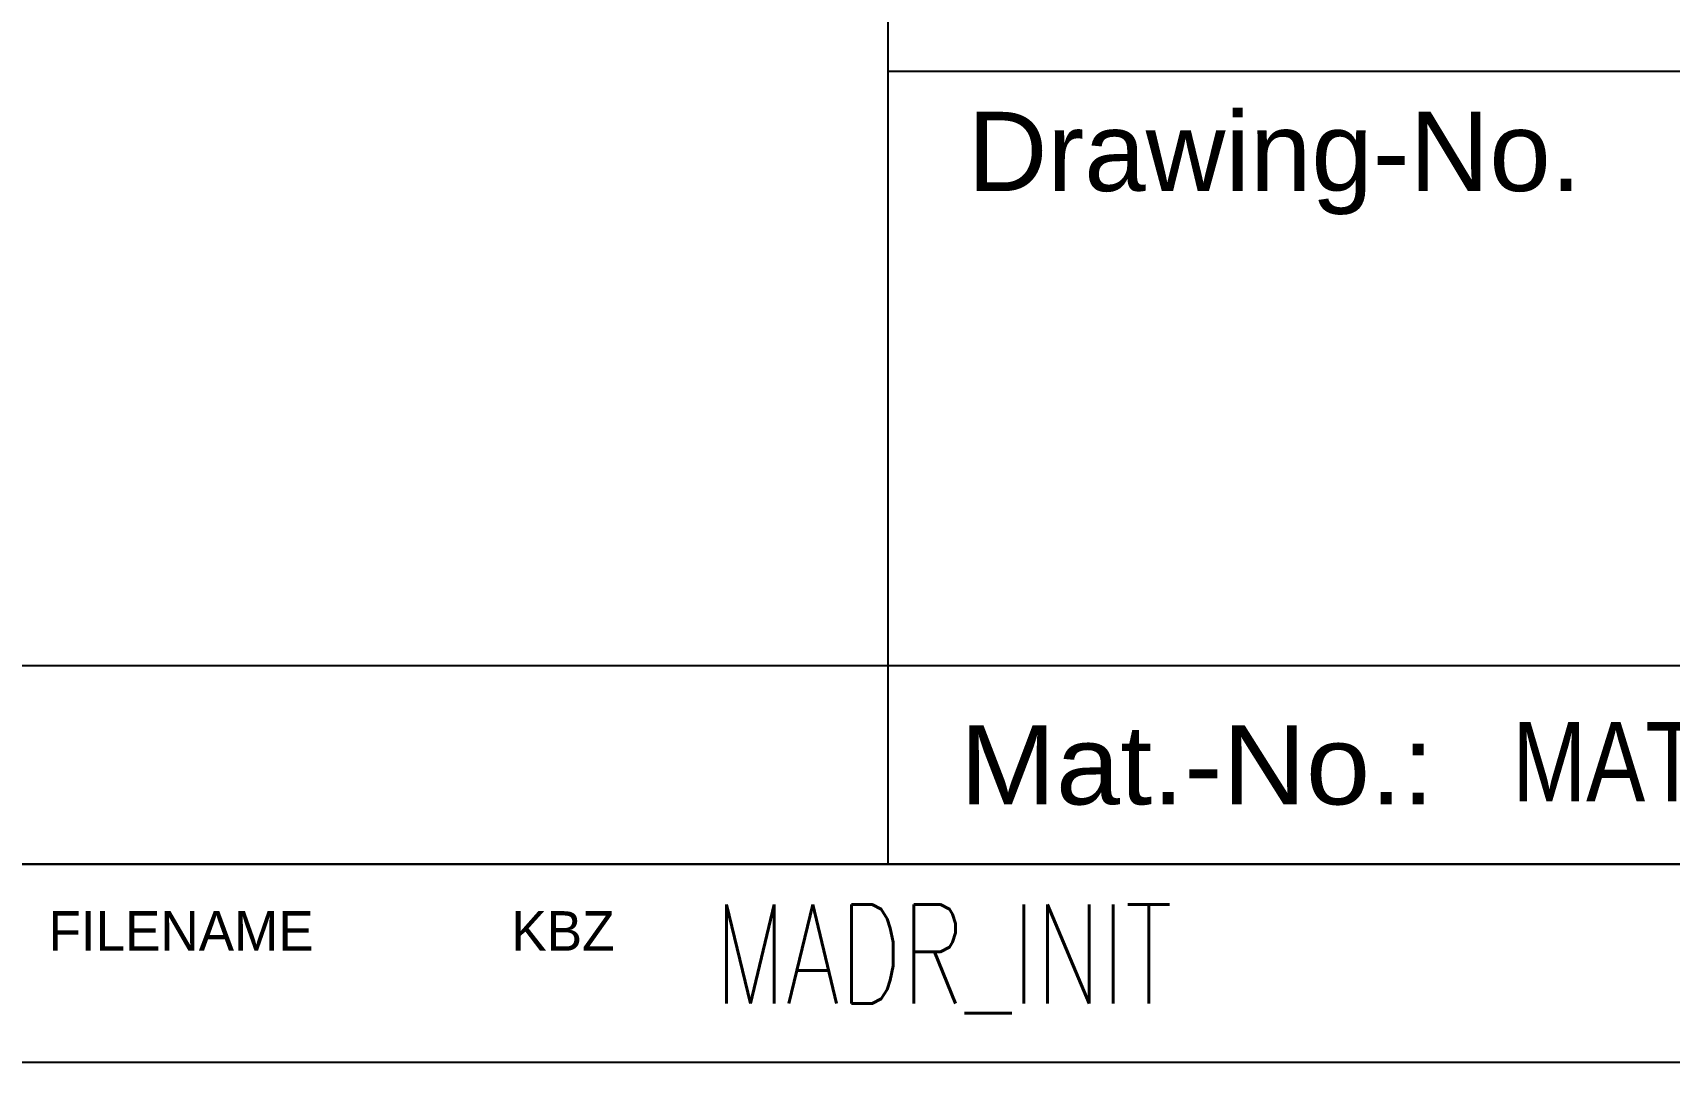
# Model space of a CAD drawing. Header units: millimetres. Extents: x -5 to 589, y -5 to 415.
# Drawn here: x 492.42 to 533.71, y -5 to 20.98 of the extents above; entities that cross this region are included whole.
import ezdxf
from ezdxf.enums import TextEntityAlignment as Align

# ---------------------------------------------------------------- set-up
doc = ezdxf.new("R2010")
doc.units = ezdxf.units.MM
doc.header["$LTSCALE"] = 2
doc.layers.add('5', color=7, linetype='Continuous', lineweight=25)
doc.layers.add('FRAME51', color=7, linetype='Continuous')
doc.styles.add('Arial', font='arial.ttf')
doc.styles.add('SIMPLEX', font='simplex.shx', dxfattribs={"width": 0.8})

msp = doc.modelspace()

# ---------------------------------------------------------------- linework, layer by layer
at = {"layer": '5', "color": 4}
msp.add_line((403, 0), (584, 0), dxfattribs=at)
at = {"layer": '5', "color": 7, "linetype": 'Continuous'}
msp.add_lwpolyline([(589, -5), (589, 415), (-5, 415), (-5, -5)], close=True, dxfattribs=at)
at = {"layer": 'FRAME51'}
for p, q in [((514, 65.8), (514, 0)), ((584, 20), (514, 20)), ((584, 5), (406, 5)), ((584, 0), (406, 0))]:
    msp.add_line(p, q, dxfattribs=at)

# ---------------------------------------------------------------- texts
at = {"layer": 'FRAME51', "color": 5, "linetype": 'Continuous', "style": 'Arial'}
for s, width, p, p2 in [('Drawing-No.', 0.997281, (516.014, 16.984), (531.498, 16.984)), ('Mat.-No.:', 1.041811, (515.815, 1.506), (527.784, 1.506))]:
    msp.add_text(s, height=2, dxfattribs=dict(at, width=width)).set_placement(p, p2, align=Align.FIT)
at = {"layer": 'FRAME51', "color": 4, "style": 'Arial', "width": 0.8}
msp.add_attdef('MATNR', (529.755, 1.586), '', height=2, dxfattribs=at)
at = {"layer": 'FRAME51', "flags": 1}
for tag, p, s in [('FILENAME', (492.823, -2.187), 'RAHM-A2Q'), ('KBZ', (504.502, -2.187), 'A2Q')]:
    msp.add_attdef(tag, p, s, height=1, dxfattribs=at)
at = {"layer": 'FRAME51', "style": 'SIMPLEX', "width": 0.7}
msp.add_attdef('MADR_INIT', (509.63, -3.521), '', height=2.5, dxfattribs=at)

doc.saveas('drawing.dxf')
